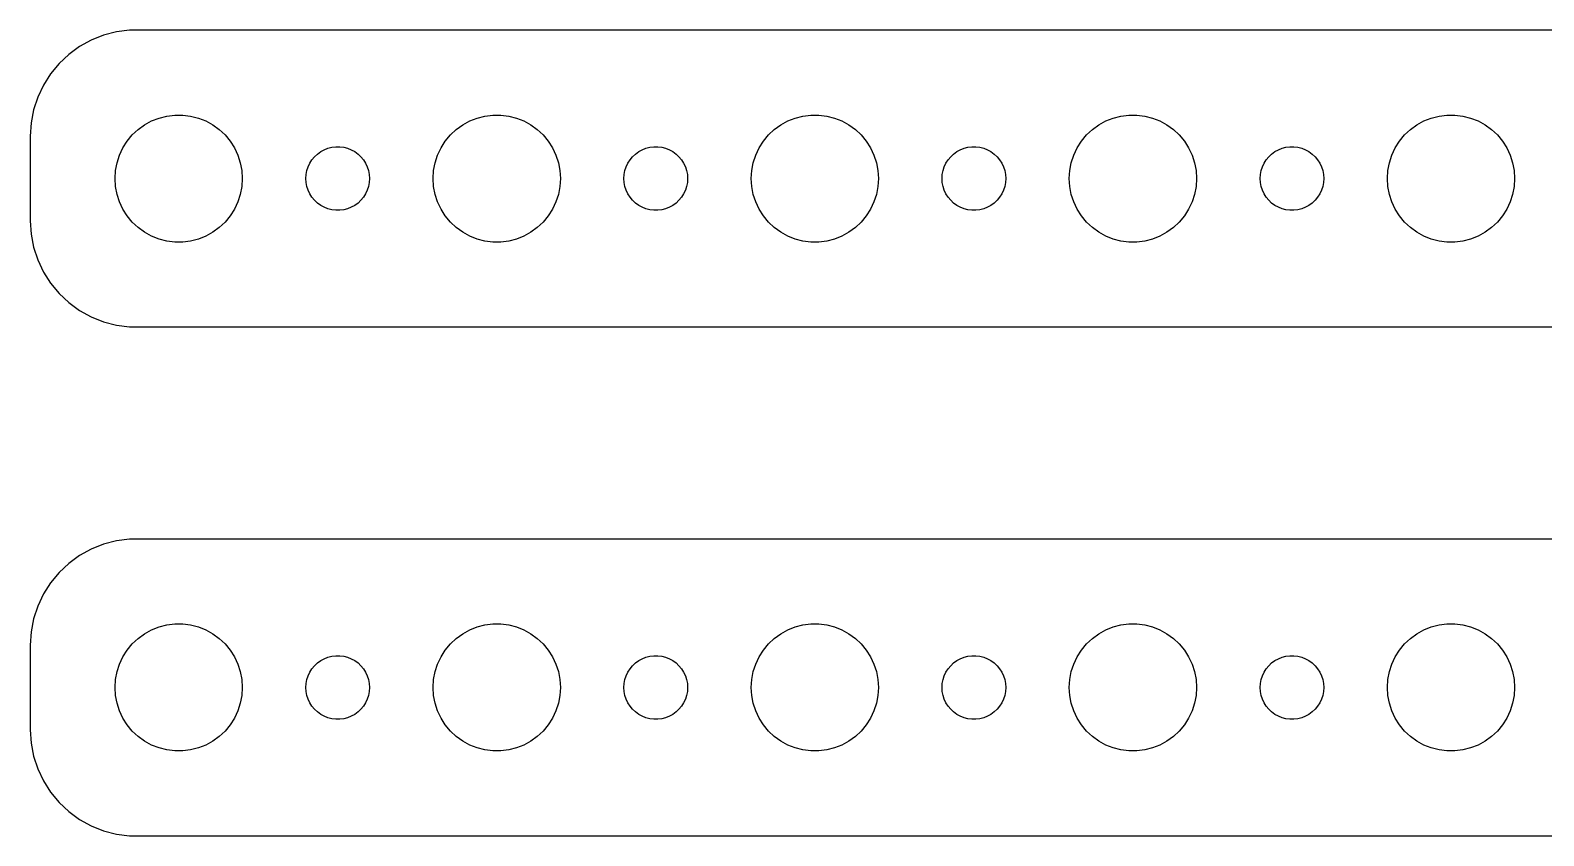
# Model space of a CAD drawing. Header units: metres. Extents: x -142 to 142, y 17 to 55.
# Drawn here: x -142 to -70.6, y 17 to 55 of the extents above; entities that cross this region are included whole.
import ezdxf

# ---------------------------------------------------------------- set-up
doc = ezdxf.new("R2010")
doc.units = ezdxf.units.M

msp = doc.modelspace()

# ---------------------------------------------------------------- linework, layer by layer
for p, q in [((-137.314, 54.9901), (-137.937, 54.9114)), ((137.314, 54.9901), (-137.314, 54.9901)), ((-139.129, 54.5241), (-139.679, 54.2216)), ((-138.545, 54.7553), (-139.129, 54.5241)), ((-137.937, 54.9114), (-138.545, 54.7553)), ((-140.187, 53.8526), (-140.645, 53.4227)), ((-139.679, 54.2216), (-140.187, 53.8526)), ((-141.045, 52.9389), (-141.382, 52.4088)), ((-140.645, 53.4227), (-141.045, 52.9389)), ((-141.382, 52.4088), (-141.649, 51.8406)), ((-141.649, 51.8406), (-141.843, 51.2434)), ((-141.843, 51.2434), (-141.961, 50.6267)), ((-136.607, 50.533), (-136.277, 50.7145)), ((-136.277, 50.7145), (-135.927, 50.8532)), ((-135.927, 50.8532), (-135.562, 50.9469)), ((-135.562, 50.9469), (-135.188, 50.9941)), ((-135.188, 50.9941), (-134.812, 50.9941)), ((-134.812, 50.9941), (-134.438, 50.9469)), ((-134.438, 50.9469), (-134.073, 50.8532)), ((-134.073, 50.8532), (-133.723, 50.7145)), ((-133.723, 50.7145), (-133.393, 50.533)), ((-121.607, 50.533), (-121.277, 50.7145)), ((-121.277, 50.7145), (-120.927, 50.8532)), ((-120.927, 50.8532), (-120.562, 50.9469)), ((-120.562, 50.9469), (-120.188, 50.9941)), ((-120.188, 50.9941), (-119.812, 50.9941)), ((-119.812, 50.9941), (-119.438, 50.9469)), ((-119.438, 50.9469), (-119.073, 50.8532)), ((-119.073, 50.8532), (-118.723, 50.7145)), ((-118.723, 50.7145), (-118.393, 50.533)), ((-106.607, 50.533), (-106.277, 50.7145)), ((-106.277, 50.7145), (-105.927, 50.8532)), ((-105.927, 50.8532), (-105.562, 50.9469)), ((-105.562, 50.9469), (-105.188, 50.9941)), ((-105.188, 50.9941), (-104.812, 50.9941)), ((-104.812, 50.9941), (-104.438, 50.9469)), ((-104.438, 50.9469), (-104.073, 50.8532)), ((-104.073, 50.8532), (-103.723, 50.7145)), ((-103.723, 50.7145), (-103.393, 50.533)), ((-91.6075, 50.533), (-91.2773, 50.7145)), ((-91.2773, 50.7145), (-90.927, 50.8532)), ((-90.927, 50.8532), (-90.5621, 50.9469)), ((-90.5621, 50.9469), (-90.1884, 50.9941)), ((-90.1884, 50.9941), (-89.8116, 50.9941)), ((-89.8116, 50.9941), (-89.4379, 50.9469)), ((-89.4379, 50.9469), (-89.073, 50.8532)), ((-89.073, 50.8532), (-88.7227, 50.7145)), ((-88.7227, 50.7145), (-88.3925, 50.533)), ((-76.6075, 50.533), (-76.2773, 50.7145)), ((-76.2773, 50.7145), (-75.927, 50.8532)), ((-75.927, 50.8532), (-75.5621, 50.9469)), ((-75.5621, 50.9469), (-75.1884, 50.9941)), ((-75.1884, 50.9941), (-74.8116, 50.9941)), ((-74.8116, 50.9941), (-74.4379, 50.9469)), ((-74.4379, 50.9469), (-74.073, 50.8532)), ((-74.073, 50.8532), (-73.7227, 50.7145)), ((-73.7227, 50.7145), (-73.3925, 50.533)), ((-141.961, 50.6267), (-142, 50)), ((-142, 50), (-142, 46)), ((-137.427, 49.7634), (-137.187, 50.0536)), ((-137.187, 50.0536), (-136.912, 50.3115)), ((-136.912, 50.3115), (-136.607, 50.533)), ((-133.393, 50.533), (-133.088, 50.3115)), ((-133.088, 50.3115), (-132.813, 50.0536)), ((-132.813, 50.0536), (-132.573, 49.7634)), ((-122.427, 49.7634), (-122.187, 50.0536)), ((-122.187, 50.0536), (-121.912, 50.3115)), ((-121.912, 50.3115), (-121.607, 50.533)), ((-118.393, 50.533), (-118.088, 50.3115)), ((-118.088, 50.3115), (-117.813, 50.0536)), ((-117.813, 50.0536), (-117.573, 49.7634)), ((-107.427, 49.7634), (-107.187, 50.0536)), ((-107.187, 50.0536), (-106.912, 50.3115)), ((-106.912, 50.3115), (-106.607, 50.533)), ((-103.393, 50.533), (-103.088, 50.3115)), ((-103.088, 50.3115), (-102.813, 50.0536)), ((-102.813, 50.0536), (-102.573, 49.7634)), ((-92.427, 49.7634), (-92.1869, 50.0536)), ((-92.1869, 50.0536), (-91.9123, 50.3115)), ((-91.9123, 50.3115), (-91.6075, 50.533)), ((-88.3925, 50.533), (-88.0877, 50.3115)), ((-88.0877, 50.3115), (-87.8131, 50.0536)), ((-87.8131, 50.0536), (-87.573, 49.7634)), ((-77.427, 49.7634), (-77.1869, 50.0536)), ((-77.1869, 50.0536), (-76.9123, 50.3115)), ((-76.9123, 50.3115), (-76.6075, 50.533)), ((-73.3925, 50.533), (-73.0877, 50.3115)), ((-73.0877, 50.3115), (-72.8131, 50.0536)), ((-72.8131, 50.0536), (-72.573, 49.7634)), ((-137.789, 49.1044), (-137.629, 49.4453)), ((-137.629, 49.4453), (-137.427, 49.7634)), ((-132.573, 49.7634), (-132.371, 49.4453)), ((-132.371, 49.4453), (-132.211, 49.1044)), ((-128.456, 49.1558), (-128.304, 49.2665)), ((-128.304, 49.2665), (-128.139, 49.3572)), ((-128.139, 49.3572), (-127.964, 49.4266)), ((-127.964, 49.4266), (-127.781, 49.4734)), ((-127.781, 49.4734), (-127.594, 49.497)), ((-127.594, 49.497), (-127.406, 49.497)), ((-127.406, 49.497), (-127.219, 49.4734)), ((-127.219, 49.4734), (-127.036, 49.4266)), ((-127.036, 49.4266), (-126.861, 49.3572)), ((-126.861, 49.3572), (-126.696, 49.2665)), ((-126.696, 49.2665), (-126.544, 49.1558)), ((-122.789, 49.1044), (-122.629, 49.4453)), ((-122.629, 49.4453), (-122.427, 49.7634)), ((-117.573, 49.7634), (-117.371, 49.4453)), ((-117.371, 49.4453), (-117.211, 49.1044)), ((-113.456, 49.1558), (-113.304, 49.2665)), ((-113.304, 49.2665), (-113.139, 49.3572)), ((-113.139, 49.3572), (-112.964, 49.4266)), ((-112.964, 49.4266), (-112.781, 49.4734)), ((-112.781, 49.4734), (-112.594, 49.497)), ((-112.594, 49.497), (-112.406, 49.497)), ((-112.406, 49.497), (-112.219, 49.4734)), ((-112.219, 49.4734), (-112.036, 49.4266)), ((-112.036, 49.4266), (-111.861, 49.3572)), ((-111.861, 49.3572), (-111.696, 49.2665)), ((-111.696, 49.2665), (-111.544, 49.1558)), ((-107.789, 49.1044), (-107.629, 49.4453)), ((-107.629, 49.4453), (-107.427, 49.7634)), ((-102.573, 49.7634), (-102.371, 49.4453)), ((-102.371, 49.4453), (-102.211, 49.1044)), ((-98.4561, 49.1558), (-98.3037, 49.2665)), ((-98.3037, 49.2665), (-98.1387, 49.3572)), ((-98.1387, 49.3572), (-97.9635, 49.4266)), ((-97.9635, 49.4266), (-97.7811, 49.4734)), ((-97.7811, 49.4734), (-97.5942, 49.497)), ((-97.5942, 49.497), (-97.4058, 49.497)), ((-97.4058, 49.497), (-97.2189, 49.4734)), ((-97.2189, 49.4734), (-97.0365, 49.4266)), ((-97.0365, 49.4266), (-96.8613, 49.3572)), ((-96.8613, 49.3572), (-96.6963, 49.2665)), ((-96.6963, 49.2665), (-96.5439, 49.1558)), ((-92.7893, 49.1044), (-92.6289, 49.4453)), ((-92.6289, 49.4453), (-92.427, 49.7634)), ((-87.573, 49.7634), (-87.3711, 49.4453)), ((-87.3711, 49.4453), (-87.2107, 49.1044)), ((-83.4561, 49.1558), (-83.3037, 49.2665)), ((-83.3037, 49.2665), (-83.1387, 49.3572)), ((-83.1387, 49.3572), (-82.9635, 49.4266)), ((-82.9635, 49.4266), (-82.7811, 49.4734)), ((-82.7811, 49.4734), (-82.5942, 49.497)), ((-82.5942, 49.497), (-82.4058, 49.497)), ((-82.4058, 49.497), (-82.2189, 49.4734)), ((-82.2189, 49.4734), (-82.0365, 49.4266)), ((-82.0365, 49.4266), (-81.8613, 49.3572)), ((-81.8613, 49.3572), (-81.6963, 49.2665)), ((-81.6963, 49.2665), (-81.5439, 49.1558)), ((-77.7893, 49.1044), (-77.6289, 49.4453)), ((-77.6289, 49.4453), (-77.427, 49.7634)), ((-72.573, 49.7634), (-72.3711, 49.4453)), ((-72.3711, 49.4453), (-72.2107, 49.1044)), ((-137.976, 48.376), (-137.906, 48.7461)), ((-137.906, 48.7461), (-137.789, 49.1044)), ((-132.211, 49.1044), (-132.094, 48.7461)), ((-132.094, 48.7461), (-132.024, 48.376)), ((-128.953, 48.373), (-128.895, 48.5522)), ((-128.895, 48.5522), (-128.814, 48.7226)), ((-128.814, 48.7226), (-128.714, 48.8817)), ((-128.714, 48.8817), (-128.593, 49.0268)), ((-128.593, 49.0268), (-128.456, 49.1558)), ((-126.544, 49.1558), (-126.407, 49.0268)), ((-126.407, 49.0268), (-126.286, 48.8817)), ((-126.286, 48.8817), (-126.186, 48.7226)), ((-126.186, 48.7226), (-126.105, 48.5522)), ((-126.105, 48.5522), (-126.047, 48.373)), ((-122.976, 48.376), (-122.906, 48.7461)), ((-122.906, 48.7461), (-122.789, 49.1044)), ((-117.211, 49.1044), (-117.094, 48.7461)), ((-117.094, 48.7461), (-117.024, 48.376)), ((-113.953, 48.373), (-113.895, 48.5522)), ((-113.895, 48.5522), (-113.814, 48.7226)), ((-113.814, 48.7226), (-113.714, 48.8817)), ((-113.714, 48.8817), (-113.593, 49.0268)), ((-113.593, 49.0268), (-113.456, 49.1558)), ((-111.544, 49.1558), (-111.407, 49.0268)), ((-111.407, 49.0268), (-111.286, 48.8817)), ((-111.286, 48.8817), (-111.186, 48.7226)), ((-111.186, 48.7226), (-111.105, 48.5522)), ((-111.105, 48.5522), (-111.047, 48.373)), ((-107.976, 48.376), (-107.906, 48.7461)), ((-107.906, 48.7461), (-107.789, 49.1044)), ((-102.211, 49.1044), (-102.094, 48.7461)), ((-102.094, 48.7461), (-102.024, 48.376)), ((-98.9529, 48.373), (-98.8947, 48.5522)), ((-98.8947, 48.5522), (-98.8145, 48.7226)), ((-98.8145, 48.7226), (-98.7135, 48.8817)), ((-98.7135, 48.8817), (-98.5934, 49.0268)), ((-98.5934, 49.0268), (-98.4561, 49.1558)), ((-96.5439, 49.1558), (-96.4065, 49.0268)), ((-96.4065, 49.0268), (-96.2865, 48.8817)), ((-96.2865, 48.8817), (-96.1855, 48.7226)), ((-96.1855, 48.7226), (-96.1053, 48.5522)), ((-96.1053, 48.5522), (-96.0471, 48.373)), ((-92.9763, 48.376), (-92.9057, 48.7461)), ((-92.9057, 48.7461), (-92.7893, 49.1044)), ((-87.2107, 49.1044), (-87.0943, 48.7461)), ((-87.0943, 48.7461), (-87.0237, 48.376)), ((-83.9529, 48.373), (-83.8947, 48.5522)), ((-83.8947, 48.5522), (-83.8145, 48.7226)), ((-83.8145, 48.7226), (-83.7135, 48.8817)), ((-83.7135, 48.8817), (-83.5934, 49.0268)), ((-83.5934, 49.0268), (-83.4561, 49.1558)), ((-81.5439, 49.1558), (-81.4065, 49.0268)), ((-81.4065, 49.0268), (-81.2865, 48.8817)), ((-81.2865, 48.8817), (-81.1855, 48.7226)), ((-81.1855, 48.7226), (-81.1053, 48.5522)), ((-81.1053, 48.5522), (-81.0471, 48.373)), ((-77.9763, 48.376), (-77.9057, 48.7461)), ((-77.9057, 48.7461), (-77.7893, 49.1044)), ((-72.2107, 49.1044), (-72.0943, 48.7461)), ((-72.0943, 48.7461), (-72.0237, 48.376)), ((-138, 48), (-137.976, 48.376)), ((-137.976, 47.624), (-138, 48)), ((-132.024, 48.376), (-132, 48)), ((-132, 48), (-132.024, 47.624)), ((-129, 48), (-128.988, 48.188)), ((-128.988, 47.812), (-129, 48)), ((-128.988, 48.188), (-128.953, 48.373)), ((-126.047, 48.373), (-126.012, 48.188)), ((-126.012, 48.188), (-126, 48)), ((-126, 48), (-126.012, 47.812)), ((-123, 48), (-122.976, 48.376)), ((-122.976, 47.624), (-123, 48)), ((-117.024, 48.376), (-117, 48)), ((-117, 48), (-117.024, 47.624)), ((-114, 48), (-113.988, 48.188)), ((-113.988, 47.812), (-114, 48)), ((-113.988, 48.188), (-113.953, 48.373)), ((-111.047, 48.373), (-111.012, 48.188)), ((-111.012, 48.188), (-111, 48)), ((-111, 48), (-111.012, 47.812)), ((-108, 48), (-107.976, 48.376)), ((-107.976, 47.624), (-108, 48)), ((-102.024, 48.376), (-102, 48)), ((-102, 48), (-102.024, 47.624)), ((-99, 48), (-98.9882, 48.188)), ((-98.9882, 47.812), (-99, 48)), ((-98.9882, 48.188), (-98.9529, 48.373)), ((-96.0471, 48.373), (-96.0118, 48.188)), ((-96.0118, 48.188), (-96, 48)), ((-96, 48), (-96.0118, 47.812)), ((-93, 48), (-92.9763, 48.376)), ((-92.9763, 47.624), (-93, 48)), ((-87.0237, 48.376), (-87, 48)), ((-87, 48), (-87.0237, 47.624)), ((-84, 48), (-83.9882, 48.188)), ((-83.9882, 47.812), (-84, 48)), ((-83.9882, 48.188), (-83.9529, 48.373)), ((-81.0471, 48.373), (-81.0118, 48.188)), ((-81.0118, 48.188), (-81, 48)), ((-81, 48), (-81.0118, 47.812)), ((-78, 48), (-77.9763, 48.376)), ((-77.9763, 47.624), (-78, 48)), ((-72.0237, 48.376), (-72, 48)), ((-72, 48), (-72.0237, 47.624)), ((-137.906, 47.2539), (-137.976, 47.624)), ((-137.789, 46.8956), (-137.906, 47.2539)), ((-132.094, 47.2539), (-132.211, 46.8956)), ((-132.024, 47.624), (-132.094, 47.2539)), ((-128.953, 47.627), (-128.988, 47.812)), ((-128.895, 47.4478), (-128.953, 47.627)), ((-128.814, 47.2774), (-128.895, 47.4478)), ((-128.714, 47.1183), (-128.814, 47.2774)), ((-128.593, 46.9732), (-128.714, 47.1183)), ((-126.286, 47.1183), (-126.407, 46.9732)), ((-126.186, 47.2774), (-126.286, 47.1183)), ((-126.105, 47.4478), (-126.186, 47.2774)), ((-126.047, 47.627), (-126.105, 47.4478)), ((-126.012, 47.812), (-126.047, 47.627)), ((-122.906, 47.2539), (-122.976, 47.624)), ((-122.789, 46.8956), (-122.906, 47.2539)), ((-117.094, 47.2539), (-117.211, 46.8956)), ((-117.024, 47.624), (-117.094, 47.2539)), ((-113.953, 47.627), (-113.988, 47.812)), ((-113.895, 47.4478), (-113.953, 47.627)), ((-113.814, 47.2774), (-113.895, 47.4478)), ((-113.714, 47.1183), (-113.814, 47.2774)), ((-113.593, 46.9732), (-113.714, 47.1183)), ((-111.286, 47.1183), (-111.407, 46.9732)), ((-111.186, 47.2774), (-111.286, 47.1183)), ((-111.105, 47.4478), (-111.186, 47.2774)), ((-111.047, 47.627), (-111.105, 47.4478)), ((-111.012, 47.812), (-111.047, 47.627)), ((-107.906, 47.2539), (-107.976, 47.624)), ((-107.789, 46.8956), (-107.906, 47.2539)), ((-102.094, 47.2539), (-102.211, 46.8956)), ((-102.024, 47.624), (-102.094, 47.2539)), ((-98.9529, 47.627), (-98.9882, 47.812)), ((-98.8947, 47.4478), (-98.9529, 47.627)), ((-98.8145, 47.2774), (-98.8947, 47.4478)), ((-98.7135, 47.1183), (-98.8145, 47.2774)), ((-98.5934, 46.9732), (-98.7135, 47.1183)), ((-96.2865, 47.1183), (-96.4065, 46.9732)), ((-96.1855, 47.2774), (-96.2865, 47.1183)), ((-96.1053, 47.4478), (-96.1855, 47.2774)), ((-96.0471, 47.627), (-96.1053, 47.4478)), ((-96.0118, 47.812), (-96.0471, 47.627)), ((-92.9057, 47.2539), (-92.9763, 47.624)), ((-92.7893, 46.8956), (-92.9057, 47.2539)), ((-87.0943, 47.2539), (-87.2107, 46.8956)), ((-87.0237, 47.624), (-87.0943, 47.2539)), ((-83.9529, 47.627), (-83.9882, 47.812)), ((-83.8947, 47.4478), (-83.9529, 47.627)), ((-83.8145, 47.2774), (-83.8947, 47.4478)), ((-83.7135, 47.1183), (-83.8145, 47.2774)), ((-83.5934, 46.9732), (-83.7135, 47.1183)), ((-81.2865, 47.1183), (-81.4065, 46.9732)), ((-81.1855, 47.2774), (-81.2865, 47.1183)), ((-81.1053, 47.4478), (-81.1855, 47.2774)), ((-81.0471, 47.627), (-81.1053, 47.4478)), ((-81.0118, 47.812), (-81.0471, 47.627)), ((-77.9057, 47.2539), (-77.9763, 47.624)), ((-77.7893, 46.8956), (-77.9057, 47.2539)), ((-72.0943, 47.2539), (-72.2107, 46.8956)), ((-72.0237, 47.624), (-72.0943, 47.2539)), ((-137.629, 46.5547), (-137.789, 46.8956)), ((-137.427, 46.2366), (-137.629, 46.5547)), ((-132.371, 46.5547), (-132.573, 46.2366)), ((-132.211, 46.8956), (-132.371, 46.5547)), ((-128.456, 46.8442), (-128.593, 46.9732)), ((-128.304, 46.7335), (-128.456, 46.8442)), ((-128.139, 46.6428), (-128.304, 46.7335)), ((-127.964, 46.5734), (-128.139, 46.6428)), ((-127.781, 46.5266), (-127.964, 46.5734)), ((-127.594, 46.503), (-127.781, 46.5266)), ((-127.406, 46.503), (-127.594, 46.503)), ((-127.219, 46.5266), (-127.406, 46.503)), ((-127.036, 46.5734), (-127.219, 46.5266)), ((-126.861, 46.6428), (-127.036, 46.5734)), ((-126.696, 46.7335), (-126.861, 46.6428)), ((-126.544, 46.8442), (-126.696, 46.7335)), ((-126.407, 46.9732), (-126.544, 46.8442)), ((-122.629, 46.5547), (-122.789, 46.8956)), ((-122.427, 46.2366), (-122.629, 46.5547)), ((-117.371, 46.5547), (-117.573, 46.2366)), ((-117.211, 46.8956), (-117.371, 46.5547)), ((-113.456, 46.8442), (-113.593, 46.9732)), ((-113.304, 46.7335), (-113.456, 46.8442)), ((-113.139, 46.6428), (-113.304, 46.7335)), ((-112.964, 46.5734), (-113.139, 46.6428)), ((-112.781, 46.5266), (-112.964, 46.5734)), ((-112.594, 46.503), (-112.781, 46.5266)), ((-112.406, 46.503), (-112.594, 46.503)), ((-112.219, 46.5266), (-112.406, 46.503)), ((-112.036, 46.5734), (-112.219, 46.5266)), ((-111.861, 46.6428), (-112.036, 46.5734)), ((-111.696, 46.7335), (-111.861, 46.6428)), ((-111.544, 46.8442), (-111.696, 46.7335)), ((-111.407, 46.9732), (-111.544, 46.8442)), ((-107.629, 46.5547), (-107.789, 46.8956)), ((-107.427, 46.2366), (-107.629, 46.5547)), ((-102.371, 46.5547), (-102.573, 46.2366)), ((-102.211, 46.8956), (-102.371, 46.5547)), ((-98.4561, 46.8442), (-98.5934, 46.9732)), ((-98.3037, 46.7335), (-98.4561, 46.8442)), ((-98.1387, 46.6428), (-98.3037, 46.7335)), ((-97.9635, 46.5734), (-98.1387, 46.6428)), ((-97.7811, 46.5266), (-97.9635, 46.5734)), ((-97.5942, 46.503), (-97.7811, 46.5266)), ((-97.4058, 46.503), (-97.5942, 46.503)), ((-97.2189, 46.5266), (-97.4058, 46.503)), ((-97.0365, 46.5734), (-97.2189, 46.5266)), ((-96.8613, 46.6428), (-97.0365, 46.5734)), ((-96.6963, 46.7335), (-96.8613, 46.6428)), ((-96.5439, 46.8442), (-96.6963, 46.7335)), ((-96.4065, 46.9732), (-96.5439, 46.8442)), ((-92.6289, 46.5547), (-92.7893, 46.8956)), ((-92.427, 46.2366), (-92.6289, 46.5547)), ((-87.3711, 46.5547), (-87.573, 46.2366)), ((-87.2107, 46.8956), (-87.3711, 46.5547)), ((-83.4561, 46.8442), (-83.5934, 46.9732)), ((-83.3037, 46.7335), (-83.4561, 46.8442)), ((-83.1387, 46.6428), (-83.3037, 46.7335)), ((-82.9635, 46.5734), (-83.1387, 46.6428)), ((-82.7811, 46.5266), (-82.9635, 46.5734)), ((-82.5942, 46.503), (-82.7811, 46.5266)), ((-82.4058, 46.503), (-82.5942, 46.503)), ((-82.2189, 46.5266), (-82.4058, 46.503)), ((-82.0365, 46.5734), (-82.2189, 46.5266)), ((-81.8613, 46.6428), (-82.0365, 46.5734)), ((-81.6963, 46.7335), (-81.8613, 46.6428)), ((-81.5439, 46.8442), (-81.6963, 46.7335)), ((-81.4065, 46.9732), (-81.5439, 46.8442)), ((-77.6289, 46.5547), (-77.7893, 46.8956)), ((-77.427, 46.2366), (-77.6289, 46.5547)), ((-72.3711, 46.5547), (-72.573, 46.2366)), ((-72.2107, 46.8956), (-72.3711, 46.5547)), ((-142, 46), (-141.961, 45.3733)), ((-137.187, 45.9464), (-137.427, 46.2366)), ((-136.912, 45.6885), (-137.187, 45.9464)), ((-136.607, 45.467), (-136.912, 45.6885)), ((-133.088, 45.6885), (-133.393, 45.467)), ((-132.813, 45.9464), (-133.088, 45.6885)), ((-132.573, 46.2366), (-132.813, 45.9464)), ((-122.187, 45.9464), (-122.427, 46.2366)), ((-121.912, 45.6885), (-122.187, 45.9464)), ((-121.607, 45.467), (-121.912, 45.6885)), ((-118.088, 45.6885), (-118.393, 45.467)), ((-117.813, 45.9464), (-118.088, 45.6885)), ((-117.573, 46.2366), (-117.813, 45.9464)), ((-107.187, 45.9464), (-107.427, 46.2366)), ((-106.912, 45.6885), (-107.187, 45.9464)), ((-106.607, 45.467), (-106.912, 45.6885)), ((-103.088, 45.6885), (-103.393, 45.467)), ((-102.813, 45.9464), (-103.088, 45.6885)), ((-102.573, 46.2366), (-102.813, 45.9464)), ((-92.1869, 45.9464), (-92.427, 46.2366)), ((-91.9123, 45.6885), (-92.1869, 45.9464)), ((-91.6075, 45.467), (-91.9123, 45.6885)), ((-88.0877, 45.6885), (-88.3925, 45.467)), ((-87.8131, 45.9464), (-88.0877, 45.6885)), ((-87.573, 46.2366), (-87.8131, 45.9464)), ((-77.1869, 45.9464), (-77.427, 46.2366)), ((-76.9123, 45.6885), (-77.1869, 45.9464)), ((-76.6075, 45.467), (-76.9123, 45.6885)), ((-73.0877, 45.6885), (-73.3925, 45.467)), ((-72.8131, 45.9464), (-73.0877, 45.6885)), ((-72.573, 46.2366), (-72.8131, 45.9464)), ((-141.961, 45.3733), (-141.843, 44.7566)), ((-136.277, 45.2855), (-136.607, 45.467)), ((-135.927, 45.1468), (-136.277, 45.2855)), ((-135.562, 45.0531), (-135.927, 45.1468)), ((-135.188, 45.0059), (-135.562, 45.0531)), ((-134.812, 45.0059), (-135.188, 45.0059)), ((-134.438, 45.0531), (-134.812, 45.0059)), ((-134.073, 45.1468), (-134.438, 45.0531)), ((-133.723, 45.2855), (-134.073, 45.1468)), ((-133.393, 45.467), (-133.723, 45.2855)), ((-121.277, 45.2855), (-121.607, 45.467)), ((-120.927, 45.1468), (-121.277, 45.2855)), ((-120.562, 45.0531), (-120.927, 45.1468)), ((-120.188, 45.0059), (-120.562, 45.0531)), ((-119.812, 45.0059), (-120.188, 45.0059)), ((-119.438, 45.0531), (-119.812, 45.0059)), ((-119.073, 45.1468), (-119.438, 45.0531)), ((-118.723, 45.2855), (-119.073, 45.1468)), ((-118.393, 45.467), (-118.723, 45.2855)), ((-106.277, 45.2855), (-106.607, 45.467)), ((-105.927, 45.1468), (-106.277, 45.2855)), ((-105.562, 45.0531), (-105.927, 45.1468)), ((-105.188, 45.0059), (-105.562, 45.0531)), ((-104.812, 45.0059), (-105.188, 45.0059)), ((-104.438, 45.0531), (-104.812, 45.0059)), ((-104.073, 45.1468), (-104.438, 45.0531)), ((-103.723, 45.2855), (-104.073, 45.1468)), ((-103.393, 45.467), (-103.723, 45.2855)), ((-91.2773, 45.2855), (-91.6075, 45.467)), ((-90.927, 45.1468), (-91.2773, 45.2855)), ((-90.5621, 45.0531), (-90.927, 45.1468)), ((-90.1884, 45.0059), (-90.5621, 45.0531)), ((-89.8116, 45.0059), (-90.1884, 45.0059)), ((-89.4379, 45.0531), (-89.8116, 45.0059)), ((-89.073, 45.1468), (-89.4379, 45.0531)), ((-88.7227, 45.2855), (-89.073, 45.1468)), ((-88.3925, 45.467), (-88.7227, 45.2855)), ((-76.2773, 45.2855), (-76.6075, 45.467)), ((-75.927, 45.1468), (-76.2773, 45.2855)), ((-75.5621, 45.0531), (-75.927, 45.1468)), ((-75.1884, 45.0059), (-75.5621, 45.0531)), ((-74.8116, 45.0059), (-75.1884, 45.0059)), ((-74.4379, 45.0531), (-74.8116, 45.0059)), ((-74.073, 45.1468), (-74.4379, 45.0531)), ((-73.7227, 45.2855), (-74.073, 45.1468)), ((-73.3925, 45.467), (-73.7227, 45.2855)), ((-141.843, 44.7566), (-141.649, 44.1594)), ((-141.649, 44.1594), (-141.382, 43.5912)), ((-141.382, 43.5912), (-141.045, 43.0611)), ((-141.045, 43.0611), (-140.645, 42.5773)), ((-140.645, 42.5773), (-140.187, 42.1474)), ((-140.187, 42.1474), (-139.679, 41.7784)), ((-139.679, 41.7784), (-139.129, 41.4759)), ((-139.129, 41.4759), (-138.545, 41.2447)), ((-138.545, 41.2447), (-137.937, 41.0886)), ((-137.937, 41.0886), (-137.314, 41.0099)), ((-137.314, 41.0099), (137.314, 41.0099)), ((-138.545, 30.7553), (-139.129, 30.5241)), ((-137.937, 30.9114), (-138.545, 30.7553)), ((-137.314, 30.9901), (-137.937, 30.9114)), ((137.314, 30.9901), (-137.314, 30.9901)), ((-139.679, 30.2216), (-140.187, 29.8526)), ((-139.129, 30.5241), (-139.679, 30.2216)), ((-140.645, 29.4227), (-141.045, 28.9389)), ((-140.187, 29.8526), (-140.645, 29.4227)), ((-141.045, 28.9389), (-141.382, 28.4088)), ((-141.649, 27.8406), (-141.843, 27.2434)), ((-141.382, 28.4088), (-141.649, 27.8406)), ((-141.843, 27.2434), (-141.961, 26.6267)), ((-141.961, 26.6267), (-142, 26)), ((-136.912, 26.3115), (-136.607, 26.533)), ((-136.607, 26.533), (-136.277, 26.7145)), ((-136.277, 26.7145), (-135.927, 26.8532)), ((-135.927, 26.8532), (-135.562, 26.9469)), ((-135.562, 26.9469), (-135.188, 26.9941)), ((-135.188, 26.9941), (-134.812, 26.9941)), ((-134.812, 26.9941), (-134.438, 26.9469)), ((-134.438, 26.9469), (-134.073, 26.8532)), ((-134.073, 26.8532), (-133.723, 26.7145)), ((-133.723, 26.7145), (-133.393, 26.533)), ((-133.393, 26.533), (-133.088, 26.3115)), ((-121.912, 26.3115), (-121.607, 26.533)), ((-121.607, 26.533), (-121.277, 26.7145)), ((-121.277, 26.7145), (-120.927, 26.8532)), ((-120.927, 26.8532), (-120.562, 26.9469)), ((-120.562, 26.9469), (-120.188, 26.9941)), ((-120.188, 26.9941), (-119.812, 26.9941)), ((-119.812, 26.9941), (-119.438, 26.9469)), ((-119.438, 26.9469), (-119.073, 26.8532)), ((-119.073, 26.8532), (-118.723, 26.7145)), ((-118.723, 26.7145), (-118.393, 26.533)), ((-118.393, 26.533), (-118.088, 26.3115)), ((-106.912, 26.3115), (-106.607, 26.533)), ((-106.607, 26.533), (-106.277, 26.7145)), ((-106.277, 26.7145), (-105.927, 26.8532)), ((-105.927, 26.8532), (-105.562, 26.9469)), ((-105.562, 26.9469), (-105.188, 26.9941)), ((-105.188, 26.9941), (-104.812, 26.9941)), ((-104.812, 26.9941), (-104.438, 26.9469)), ((-104.438, 26.9469), (-104.073, 26.8532)), ((-104.073, 26.8532), (-103.723, 26.7145)), ((-103.723, 26.7145), (-103.393, 26.533)), ((-103.393, 26.533), (-103.088, 26.3115)), ((-91.9123, 26.3115), (-91.6075, 26.533)), ((-91.6075, 26.533), (-91.2773, 26.7145)), ((-91.2773, 26.7145), (-90.927, 26.8532)), ((-90.927, 26.8532), (-90.5621, 26.9469)), ((-90.5621, 26.9469), (-90.1884, 26.9941)), ((-90.1884, 26.9941), (-89.8116, 26.9941)), ((-89.8116, 26.9941), (-89.4379, 26.9469)), ((-89.4379, 26.9469), (-89.073, 26.8532)), ((-89.073, 26.8532), (-88.7227, 26.7145)), ((-88.7227, 26.7145), (-88.3925, 26.533)), ((-88.3925, 26.533), (-88.0877, 26.3115)), ((-76.9123, 26.3115), (-76.6075, 26.533)), ((-76.6075, 26.533), (-76.2773, 26.7145)), ((-76.2773, 26.7145), (-75.927, 26.8532)), ((-75.927, 26.8532), (-75.5621, 26.9469)), ((-75.5621, 26.9469), (-75.1884, 26.9941)), ((-75.1884, 26.9941), (-74.8116, 26.9941)), ((-74.8116, 26.9941), (-74.4379, 26.9469)), ((-74.4379, 26.9469), (-74.073, 26.8532)), ((-74.073, 26.8532), (-73.7227, 26.7145)), ((-73.7227, 26.7145), (-73.3925, 26.533)), ((-73.3925, 26.533), (-73.0877, 26.3115)), ((-142, 26), (-142, 22)), ((-137.629, 25.4453), (-137.427, 25.7634)), ((-137.427, 25.7634), (-137.187, 26.0536)), ((-137.187, 26.0536), (-136.912, 26.3115)), ((-133.088, 26.3115), (-132.813, 26.0536)), ((-132.813, 26.0536), (-132.573, 25.7634)), ((-132.573, 25.7634), (-132.371, 25.4453)), ((-122.629, 25.4453), (-122.427, 25.7634)), ((-122.427, 25.7634), (-122.187, 26.0536)), ((-122.187, 26.0536), (-121.912, 26.3115)), ((-118.088, 26.3115), (-117.813, 26.0536)), ((-117.813, 26.0536), (-117.573, 25.7634)), ((-117.573, 25.7634), (-117.371, 25.4453)), ((-107.629, 25.4453), (-107.427, 25.7634)), ((-107.427, 25.7634), (-107.187, 26.0536)), ((-107.187, 26.0536), (-106.912, 26.3115)), ((-103.088, 26.3115), (-102.813, 26.0536)), ((-102.813, 26.0536), (-102.573, 25.7634)), ((-102.573, 25.7634), (-102.371, 25.4453)), ((-92.6289, 25.4453), (-92.427, 25.7634)), ((-92.427, 25.7634), (-92.1869, 26.0536)), ((-92.1869, 26.0536), (-91.9123, 26.3115)), ((-88.0877, 26.3115), (-87.8131, 26.0536)), ((-87.8131, 26.0536), (-87.573, 25.7634)), ((-87.573, 25.7634), (-87.3711, 25.4453)), ((-77.6289, 25.4453), (-77.427, 25.7634)), ((-77.427, 25.7634), (-77.1869, 26.0536)), ((-77.1869, 26.0536), (-76.9123, 26.3115)), ((-73.0877, 26.3115), (-72.8131, 26.0536)), ((-72.8131, 26.0536), (-72.573, 25.7634)), ((-72.573, 25.7634), (-72.3711, 25.4453)), ((-137.906, 24.7461), (-137.789, 25.1044)), ((-137.789, 25.1044), (-137.629, 25.4453)), ((-132.371, 25.4453), (-132.211, 25.1044)), ((-132.211, 25.1044), (-132.094, 24.7461)), ((-128.714, 24.8817), (-128.593, 25.0268)), ((-128.593, 25.0268), (-128.456, 25.1558)), ((-128.456, 25.1558), (-128.304, 25.2665)), ((-128.304, 25.2665), (-128.139, 25.3572)), ((-128.139, 25.3572), (-127.964, 25.4266)), ((-127.964, 25.4266), (-127.781, 25.4734)), ((-127.781, 25.4734), (-127.594, 25.497)), ((-127.594, 25.497), (-127.406, 25.497)), ((-127.406, 25.497), (-127.219, 25.4734)), ((-127.219, 25.4734), (-127.036, 25.4266)), ((-127.036, 25.4266), (-126.861, 25.3572)), ((-126.861, 25.3572), (-126.696, 25.2665)), ((-126.696, 25.2665), (-126.544, 25.1558)), ((-126.544, 25.1558), (-126.407, 25.0268)), ((-126.407, 25.0268), (-126.286, 24.8817)), ((-122.906, 24.7461), (-122.789, 25.1044)), ((-122.789, 25.1044), (-122.629, 25.4453)), ((-117.371, 25.4453), (-117.211, 25.1044)), ((-117.211, 25.1044), (-117.094, 24.7461)), ((-113.714, 24.8817), (-113.593, 25.0268)), ((-113.593, 25.0268), (-113.456, 25.1558)), ((-113.456, 25.1558), (-113.304, 25.2665)), ((-113.304, 25.2665), (-113.139, 25.3572)), ((-113.139, 25.3572), (-112.964, 25.4266)), ((-112.964, 25.4266), (-112.781, 25.4734)), ((-112.781, 25.4734), (-112.594, 25.497)), ((-112.594, 25.497), (-112.406, 25.497)), ((-112.406, 25.497), (-112.219, 25.4734)), ((-112.219, 25.4734), (-112.036, 25.4266)), ((-112.036, 25.4266), (-111.861, 25.3572)), ((-111.861, 25.3572), (-111.696, 25.2665)), ((-111.696, 25.2665), (-111.544, 25.1558)), ((-111.544, 25.1558), (-111.407, 25.0268)), ((-111.407, 25.0268), (-111.286, 24.8817)), ((-107.906, 24.7461), (-107.789, 25.1044)), ((-107.789, 25.1044), (-107.629, 25.4453)), ((-102.371, 25.4453), (-102.211, 25.1044)), ((-102.211, 25.1044), (-102.094, 24.7461)), ((-98.7135, 24.8817), (-98.5934, 25.0268)), ((-98.5934, 25.0268), (-98.4561, 25.1558)), ((-98.4561, 25.1558), (-98.3037, 25.2665)), ((-98.3037, 25.2665), (-98.1387, 25.3572)), ((-98.1387, 25.3572), (-97.9635, 25.4266)), ((-97.9635, 25.4266), (-97.7811, 25.4734)), ((-97.7811, 25.4734), (-97.5942, 25.497)), ((-97.5942, 25.497), (-97.4058, 25.497)), ((-97.4058, 25.497), (-97.2189, 25.4734)), ((-97.2189, 25.4734), (-97.0365, 25.4266)), ((-97.0365, 25.4266), (-96.8613, 25.3572)), ((-96.8613, 25.3572), (-96.6963, 25.2665)), ((-96.6963, 25.2665), (-96.5439, 25.1558)), ((-96.5439, 25.1558), (-96.4065, 25.0268)), ((-96.4065, 25.0268), (-96.2865, 24.8817)), ((-92.9057, 24.7461), (-92.7893, 25.1044)), ((-92.7893, 25.1044), (-92.6289, 25.4453)), ((-87.3711, 25.4453), (-87.2107, 25.1044)), ((-87.2107, 25.1044), (-87.0943, 24.7461)), ((-83.7135, 24.8817), (-83.5934, 25.0268)), ((-83.5934, 25.0268), (-83.4561, 25.1558)), ((-83.4561, 25.1558), (-83.3037, 25.2665)), ((-83.3037, 25.2665), (-83.1387, 25.3572)), ((-83.1387, 25.3572), (-82.9635, 25.4266)), ((-82.9635, 25.4266), (-82.7811, 25.4734)), ((-82.7811, 25.4734), (-82.5942, 25.497)), ((-82.5942, 25.497), (-82.4058, 25.497)), ((-82.4058, 25.497), (-82.2189, 25.4734)), ((-82.2189, 25.4734), (-82.0365, 25.4266)), ((-82.0365, 25.4266), (-81.8613, 25.3572)), ((-81.8613, 25.3572), (-81.6963, 25.2665)), ((-81.6963, 25.2665), (-81.5439, 25.1558)), ((-81.5439, 25.1558), (-81.4065, 25.0268)), ((-81.4065, 25.0268), (-81.2865, 24.8817)), ((-77.9057, 24.7461), (-77.7893, 25.1044)), ((-77.7893, 25.1044), (-77.6289, 25.4453)), ((-72.3711, 25.4453), (-72.2107, 25.1044)), ((-72.2107, 25.1044), (-72.0943, 24.7461)), ((-138, 24), (-137.976, 24.376)), ((-137.976, 24.376), (-137.906, 24.7461)), ((-132.094, 24.7461), (-132.024, 24.376)), ((-132.024, 24.376), (-132, 24)), ((-128.988, 24.188), (-128.953, 24.373)), ((-128.953, 24.373), (-128.895, 24.5522)), ((-128.895, 24.5522), (-128.814, 24.7226)), ((-128.814, 24.7226), (-128.714, 24.8817)), ((-126.286, 24.8817), (-126.186, 24.7226)), ((-126.186, 24.7226), (-126.105, 24.5522)), ((-126.105, 24.5522), (-126.047, 24.373)), ((-126.047, 24.373), (-126.012, 24.188)), ((-123, 24), (-122.976, 24.376)), ((-122.976, 24.376), (-122.906, 24.7461)), ((-117.094, 24.7461), (-117.024, 24.376)), ((-117.024, 24.376), (-117, 24)), ((-113.988, 24.188), (-113.953, 24.373)), ((-113.953, 24.373), (-113.895, 24.5522)), ((-113.895, 24.5522), (-113.814, 24.7226)), ((-113.814, 24.7226), (-113.714, 24.8817)), ((-111.286, 24.8817), (-111.186, 24.7226)), ((-111.186, 24.7226), (-111.105, 24.5522)), ((-111.105, 24.5522), (-111.047, 24.373)), ((-111.047, 24.373), (-111.012, 24.188)), ((-108, 24), (-107.976, 24.376)), ((-107.976, 24.376), (-107.906, 24.7461)), ((-102.094, 24.7461), (-102.024, 24.376)), ((-102.024, 24.376), (-102, 24)), ((-98.9882, 24.188), (-98.9529, 24.373)), ((-98.9529, 24.373), (-98.8947, 24.5522)), ((-98.8947, 24.5522), (-98.8145, 24.7226)), ((-98.8145, 24.7226), (-98.7135, 24.8817)), ((-96.2865, 24.8817), (-96.1855, 24.7226)), ((-96.1855, 24.7226), (-96.1053, 24.5522)), ((-96.1053, 24.5522), (-96.0471, 24.373)), ((-96.0471, 24.373), (-96.0118, 24.188)), ((-93, 24), (-92.9763, 24.376)), ((-92.9763, 24.376), (-92.9057, 24.7461)), ((-87.0943, 24.7461), (-87.0237, 24.376)), ((-87.0237, 24.376), (-87, 24)), ((-83.9882, 24.188), (-83.9529, 24.373)), ((-83.9529, 24.373), (-83.8947, 24.5522)), ((-83.8947, 24.5522), (-83.8145, 24.7226)), ((-83.8145, 24.7226), (-83.7135, 24.8817)), ((-81.2865, 24.8817), (-81.1855, 24.7226)), ((-81.1855, 24.7226), (-81.1053, 24.5522)), ((-81.1053, 24.5522), (-81.0471, 24.373)), ((-81.0471, 24.373), (-81.0118, 24.188)), ((-78, 24), (-77.9763, 24.376)), ((-77.9763, 24.376), (-77.9057, 24.7461)), ((-72.0943, 24.7461), (-72.0237, 24.376)), ((-72.0237, 24.376), (-72, 24)), ((-137.976, 23.624), (-138, 24)), ((-137.906, 23.2539), (-137.976, 23.624)), ((-132.024, 23.624), (-132.094, 23.2539)), ((-132, 24), (-132.024, 23.624)), ((-129, 24), (-128.988, 24.188)), ((-128.988, 23.812), (-129, 24)), ((-128.953, 23.627), (-128.988, 23.812)), ((-128.895, 23.4478), (-128.953, 23.627)), ((-126.047, 23.627), (-126.105, 23.4478)), ((-126.012, 23.812), (-126.047, 23.627)), ((-126.012, 24.188), (-126, 24)), ((-126, 24), (-126.012, 23.812)), ((-122.976, 23.624), (-123, 24)), ((-122.906, 23.2539), (-122.976, 23.624)), ((-117.024, 23.624), (-117.094, 23.2539)), ((-117, 24), (-117.024, 23.624)), ((-114, 24), (-113.988, 24.188)), ((-113.988, 23.812), (-114, 24)), ((-113.953, 23.627), (-113.988, 23.812)), ((-113.895, 23.4478), (-113.953, 23.627)), ((-111.047, 23.627), (-111.105, 23.4478)), ((-111.012, 23.812), (-111.047, 23.627)), ((-111.012, 24.188), (-111, 24)), ((-111, 24), (-111.012, 23.812)), ((-107.976, 23.624), (-108, 24)), ((-107.906, 23.2539), (-107.976, 23.624)), ((-102.024, 23.624), (-102.094, 23.2539)), ((-102, 24), (-102.024, 23.624)), ((-99, 24), (-98.9882, 24.188)), ((-98.9882, 23.812), (-99, 24)), ((-98.9529, 23.627), (-98.9882, 23.812)), ((-98.8947, 23.4478), (-98.9529, 23.627)), ((-96.0471, 23.627), (-96.1053, 23.4478)), ((-96.0118, 23.812), (-96.0471, 23.627)), ((-96.0118, 24.188), (-96, 24)), ((-96, 24), (-96.0118, 23.812)), ((-92.9763, 23.624), (-93, 24)), ((-92.9057, 23.2539), (-92.9763, 23.624)), ((-87.0237, 23.624), (-87.0943, 23.2539)), ((-87, 24), (-87.0237, 23.624)), ((-84, 24), (-83.9882, 24.188)), ((-83.9882, 23.812), (-84, 24)), ((-83.9529, 23.627), (-83.9882, 23.812)), ((-83.8947, 23.4478), (-83.9529, 23.627)), ((-81.0471, 23.627), (-81.1053, 23.4478)), ((-81.0118, 23.812), (-81.0471, 23.627)), ((-81.0118, 24.188), (-81, 24)), ((-81, 24), (-81.0118, 23.812)), ((-77.9763, 23.624), (-78, 24)), ((-77.9057, 23.2539), (-77.9763, 23.624)), ((-72.0237, 23.624), (-72.0943, 23.2539)), ((-72, 24), (-72.0237, 23.624)), ((-137.789, 22.8956), (-137.906, 23.2539)), ((-137.629, 22.5547), (-137.789, 22.8956)), ((-132.211, 22.8956), (-132.371, 22.5547)), ((-132.094, 23.2539), (-132.211, 22.8956)), ((-128.814, 23.2774), (-128.895, 23.4478)), ((-128.714, 23.1183), (-128.814, 23.2774)), ((-128.593, 22.9732), (-128.714, 23.1183)), ((-128.456, 22.8442), (-128.593, 22.9732)), ((-128.304, 22.7335), (-128.456, 22.8442)), ((-126.544, 22.8442), (-126.696, 22.7335)), ((-126.407, 22.9732), (-126.544, 22.8442)), ((-126.286, 23.1183), (-126.407, 22.9732)), ((-126.186, 23.2774), (-126.286, 23.1183)), ((-126.105, 23.4478), (-126.186, 23.2774)), ((-122.789, 22.8956), (-122.906, 23.2539)), ((-122.629, 22.5547), (-122.789, 22.8956)), ((-117.211, 22.8956), (-117.371, 22.5547)), ((-117.094, 23.2539), (-117.211, 22.8956)), ((-113.814, 23.2774), (-113.895, 23.4478)), ((-113.714, 23.1183), (-113.814, 23.2774)), ((-113.593, 22.9732), (-113.714, 23.1183)), ((-113.456, 22.8442), (-113.593, 22.9732)), ((-113.304, 22.7335), (-113.456, 22.8442)), ((-111.544, 22.8442), (-111.696, 22.7335)), ((-111.407, 22.9732), (-111.544, 22.8442)), ((-111.286, 23.1183), (-111.407, 22.9732)), ((-111.186, 23.2774), (-111.286, 23.1183)), ((-111.105, 23.4478), (-111.186, 23.2774)), ((-107.789, 22.8956), (-107.906, 23.2539)), ((-107.629, 22.5547), (-107.789, 22.8956)), ((-102.211, 22.8956), (-102.371, 22.5547)), ((-102.094, 23.2539), (-102.211, 22.8956)), ((-98.8145, 23.2774), (-98.8947, 23.4478)), ((-98.7135, 23.1183), (-98.8145, 23.2774)), ((-98.5934, 22.9732), (-98.7135, 23.1183)), ((-98.4561, 22.8442), (-98.5934, 22.9732)), ((-98.3037, 22.7335), (-98.4561, 22.8442)), ((-96.5439, 22.8442), (-96.6963, 22.7335)), ((-96.4065, 22.9732), (-96.5439, 22.8442)), ((-96.2865, 23.1183), (-96.4065, 22.9732)), ((-96.1855, 23.2774), (-96.2865, 23.1183)), ((-96.1053, 23.4478), (-96.1855, 23.2774)), ((-92.7893, 22.8956), (-92.9057, 23.2539)), ((-92.6289, 22.5547), (-92.7893, 22.8956)), ((-87.2107, 22.8956), (-87.3711, 22.5547)), ((-87.0943, 23.2539), (-87.2107, 22.8956)), ((-83.8145, 23.2774), (-83.8947, 23.4478)), ((-83.7135, 23.1183), (-83.8145, 23.2774)), ((-83.5934, 22.9732), (-83.7135, 23.1183)), ((-83.4561, 22.8442), (-83.5934, 22.9732)), ((-83.3037, 22.7335), (-83.4561, 22.8442)), ((-81.5439, 22.8442), (-81.6963, 22.7335)), ((-81.4065, 22.9732), (-81.5439, 22.8442)), ((-81.2865, 23.1183), (-81.4065, 22.9732)), ((-81.1855, 23.2774), (-81.2865, 23.1183)), ((-81.1053, 23.4478), (-81.1855, 23.2774)), ((-77.7893, 22.8956), (-77.9057, 23.2539)), ((-77.6289, 22.5547), (-77.7893, 22.8956)), ((-72.2107, 22.8956), (-72.3711, 22.5547)), ((-72.0943, 23.2539), (-72.2107, 22.8956)), ((-137.427, 22.2366), (-137.629, 22.5547)), ((-137.187, 21.9464), (-137.427, 22.2366)), ((-132.573, 22.2366), (-132.813, 21.9464)), ((-132.371, 22.5547), (-132.573, 22.2366)), ((-128.139, 22.6428), (-128.304, 22.7335)), ((-127.964, 22.5734), (-128.139, 22.6428)), ((-127.781, 22.5266), (-127.964, 22.5734)), ((-127.594, 22.503), (-127.781, 22.5266)), ((-127.406, 22.503), (-127.594, 22.503)), ((-127.219, 22.5266), (-127.406, 22.503)), ((-127.036, 22.5734), (-127.219, 22.5266)), ((-126.861, 22.6428), (-127.036, 22.5734)), ((-126.696, 22.7335), (-126.861, 22.6428)), ((-122.427, 22.2366), (-122.629, 22.5547)), ((-122.187, 21.9464), (-122.427, 22.2366)), ((-117.573, 22.2366), (-117.813, 21.9464)), ((-117.371, 22.5547), (-117.573, 22.2366)), ((-113.139, 22.6428), (-113.304, 22.7335)), ((-112.964, 22.5734), (-113.139, 22.6428)), ((-112.781, 22.5266), (-112.964, 22.5734)), ((-112.594, 22.503), (-112.781, 22.5266)), ((-112.406, 22.503), (-112.594, 22.503)), ((-112.219, 22.5266), (-112.406, 22.503)), ((-112.036, 22.5734), (-112.219, 22.5266)), ((-111.861, 22.6428), (-112.036, 22.5734)), ((-111.696, 22.7335), (-111.861, 22.6428)), ((-107.427, 22.2366), (-107.629, 22.5547)), ((-107.187, 21.9464), (-107.427, 22.2366)), ((-102.573, 22.2366), (-102.813, 21.9464)), ((-102.371, 22.5547), (-102.573, 22.2366)), ((-98.1387, 22.6428), (-98.3037, 22.7335)), ((-97.9635, 22.5734), (-98.1387, 22.6428)), ((-97.7811, 22.5266), (-97.9635, 22.5734)), ((-97.5942, 22.503), (-97.7811, 22.5266)), ((-97.4058, 22.503), (-97.5942, 22.503)), ((-97.2189, 22.5266), (-97.4058, 22.503)), ((-97.0365, 22.5734), (-97.2189, 22.5266)), ((-96.8613, 22.6428), (-97.0365, 22.5734)), ((-96.6963, 22.7335), (-96.8613, 22.6428)), ((-92.427, 22.2366), (-92.6289, 22.5547)), ((-92.1869, 21.9464), (-92.427, 22.2366)), ((-87.573, 22.2366), (-87.8131, 21.9464)), ((-87.3711, 22.5547), (-87.573, 22.2366)), ((-83.1387, 22.6428), (-83.3037, 22.7335)), ((-82.9635, 22.5734), (-83.1387, 22.6428)), ((-82.7811, 22.5266), (-82.9635, 22.5734)), ((-82.5942, 22.503), (-82.7811, 22.5266)), ((-82.4058, 22.503), (-82.5942, 22.503)), ((-82.2189, 22.5266), (-82.4058, 22.503)), ((-82.0365, 22.5734), (-82.2189, 22.5266)), ((-81.8613, 22.6428), (-82.0365, 22.5734)), ((-81.6963, 22.7335), (-81.8613, 22.6428)), ((-77.427, 22.2366), (-77.6289, 22.5547)), ((-77.1869, 21.9464), (-77.427, 22.2366)), ((-72.573, 22.2366), (-72.8131, 21.9464)), ((-72.3711, 22.5547), (-72.573, 22.2366)), ((-142, 22), (-141.961, 21.3733)), ((-136.912, 21.6885), (-137.187, 21.9464)), ((-136.607, 21.467), (-136.912, 21.6885)), ((-136.277, 21.2855), (-136.607, 21.467)), ((-133.393, 21.467), (-133.723, 21.2855)), ((-133.088, 21.6885), (-133.393, 21.467)), ((-132.813, 21.9464), (-133.088, 21.6885)), ((-121.912, 21.6885), (-122.187, 21.9464)), ((-121.607, 21.467), (-121.912, 21.6885)), ((-121.277, 21.2855), (-121.607, 21.467)), ((-118.393, 21.467), (-118.723, 21.2855)), ((-118.088, 21.6885), (-118.393, 21.467)), ((-117.813, 21.9464), (-118.088, 21.6885)), ((-106.912, 21.6885), (-107.187, 21.9464)), ((-106.607, 21.467), (-106.912, 21.6885)), ((-106.277, 21.2855), (-106.607, 21.467)), ((-103.393, 21.467), (-103.723, 21.2855)), ((-103.088, 21.6885), (-103.393, 21.467)), ((-102.813, 21.9464), (-103.088, 21.6885)), ((-91.9123, 21.6885), (-92.1869, 21.9464)), ((-91.6075, 21.467), (-91.9123, 21.6885)), ((-91.2773, 21.2855), (-91.6075, 21.467)), ((-88.3925, 21.467), (-88.7227, 21.2855)), ((-88.0877, 21.6885), (-88.3925, 21.467)), ((-87.8131, 21.9464), (-88.0877, 21.6885)), ((-76.9123, 21.6885), (-77.1869, 21.9464)), ((-76.6075, 21.467), (-76.9123, 21.6885)), ((-76.2773, 21.2855), (-76.6075, 21.467)), ((-73.3925, 21.467), (-73.7227, 21.2855)), ((-73.0877, 21.6885), (-73.3925, 21.467)), ((-72.8131, 21.9464), (-73.0877, 21.6885)), ((-141.961, 21.3733), (-141.843, 20.7566)), ((-141.843, 20.7566), (-141.649, 20.1594)), ((-135.927, 21.1468), (-136.277, 21.2855)), ((-135.562, 21.0531), (-135.927, 21.1468)), ((-135.188, 21.0059), (-135.562, 21.0531)), ((-134.812, 21.0059), (-135.188, 21.0059)), ((-134.438, 21.0531), (-134.812, 21.0059)), ((-134.073, 21.1468), (-134.438, 21.0531)), ((-133.723, 21.2855), (-134.073, 21.1468)), ((-120.927, 21.1468), (-121.277, 21.2855)), ((-120.562, 21.0531), (-120.927, 21.1468)), ((-120.188, 21.0059), (-120.562, 21.0531)), ((-119.812, 21.0059), (-120.188, 21.0059)), ((-119.438, 21.0531), (-119.812, 21.0059)), ((-119.073, 21.1468), (-119.438, 21.0531)), ((-118.723, 21.2855), (-119.073, 21.1468)), ((-105.927, 21.1468), (-106.277, 21.2855)), ((-105.562, 21.0531), (-105.927, 21.1468)), ((-105.188, 21.0059), (-105.562, 21.0531)), ((-104.812, 21.0059), (-105.188, 21.0059)), ((-104.438, 21.0531), (-104.812, 21.0059)), ((-104.073, 21.1468), (-104.438, 21.0531)), ((-103.723, 21.2855), (-104.073, 21.1468)), ((-90.927, 21.1468), (-91.2773, 21.2855)), ((-90.5621, 21.0531), (-90.927, 21.1468)), ((-90.1884, 21.0059), (-90.5621, 21.0531)), ((-89.8116, 21.0059), (-90.1884, 21.0059)), ((-89.4379, 21.0531), (-89.8116, 21.0059)), ((-89.073, 21.1468), (-89.4379, 21.0531)), ((-88.7227, 21.2855), (-89.073, 21.1468)), ((-75.927, 21.1468), (-76.2773, 21.2855)), ((-75.5621, 21.0531), (-75.927, 21.1468)), ((-75.1884, 21.0059), (-75.5621, 21.0531)), ((-74.8116, 21.0059), (-75.1884, 21.0059)), ((-74.4379, 21.0531), (-74.8116, 21.0059)), ((-74.073, 21.1468), (-74.4379, 21.0531)), ((-73.7227, 21.2855), (-74.073, 21.1468)), ((-141.649, 20.1594), (-141.382, 19.5912)), ((-141.382, 19.5912), (-141.045, 19.0611)), ((-141.045, 19.0611), (-140.645, 18.5773)), ((-140.645, 18.5773), (-140.187, 18.1474)), ((-140.187, 18.1474), (-139.679, 17.7784)), ((-139.679, 17.7784), (-139.129, 17.4759)), ((-139.129, 17.4759), (-138.545, 17.2447)), ((-138.545, 17.2447), (-137.937, 17.0886)), ((-137.937, 17.0886), (-137.314, 17.0099)), ((-137.314, 17.0099), (137.314, 17.0099))]:
    msp.add_line(p, q)

doc.saveas('drawing.dxf')
